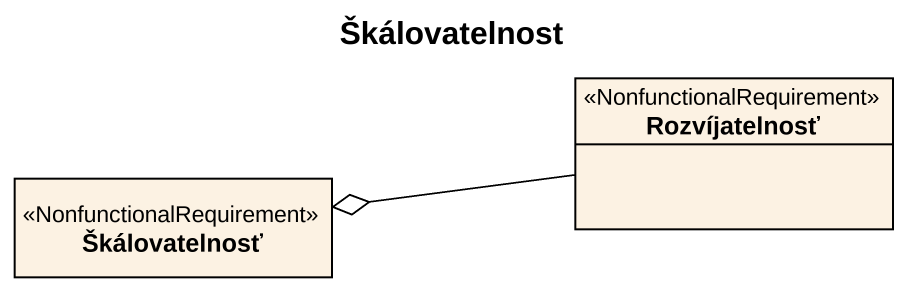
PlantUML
@startuml
title Škálovatelnost
hide circle
hide empty members
class Rozvíjatelnosť <<NonfunctionalRequirement>>
class Škálovatelnosť <<NonfunctionalRequirement>>
Rozvíjatelnosť -left-o Škálovatelnosť
@enduml
